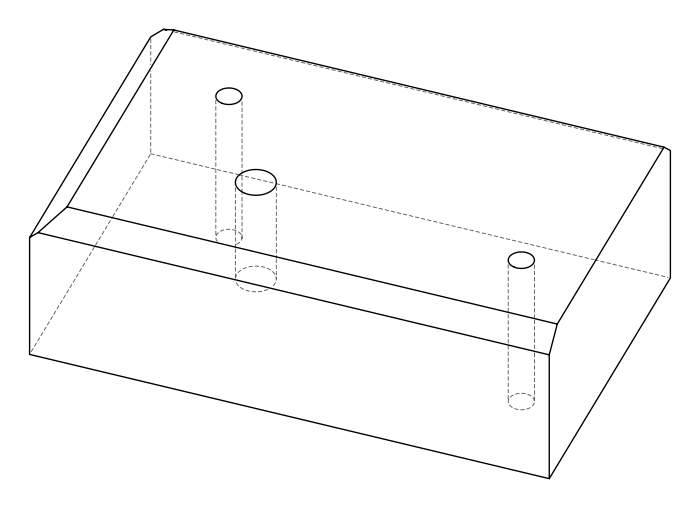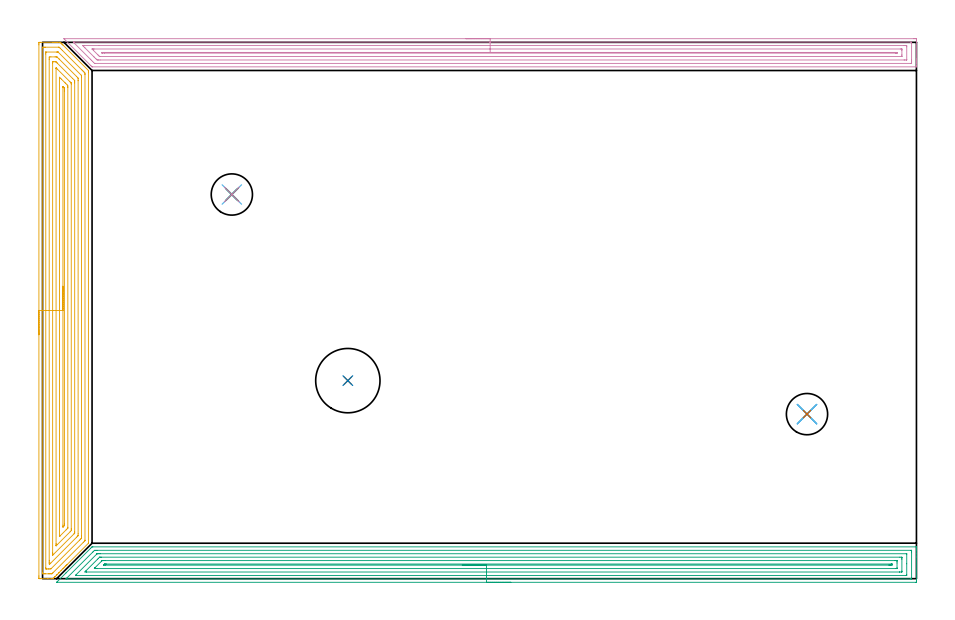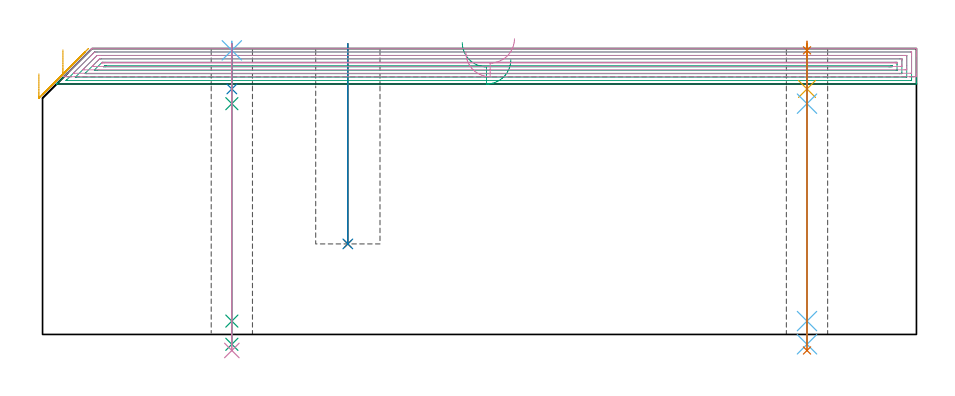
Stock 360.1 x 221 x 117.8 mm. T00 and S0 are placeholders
(PLAN: 13 operations, 9 tool changes, 47.7 min)
(1 INDEXABLE_INSERT_DRILL_BLIND_HOLE_FROM_SOLID | STEP1POCKET | NXT0302_005 | 0.33 min | 18199 mm3)
(2 DRILL_TO_ENLARGE_BLIND_HOLE | STEP1POCKET | UGT0301_380 | 0.33 min | 26166 mm3)
(3 AREA_MILL | FG_CHAMFER_SURFACE | UGT0205_001 | 16.86 min | 38234 mm3)
(4 AREA_MILL_1 | FG_CHAMFER_SURFACE_1 | UGT0205_001 | 14 min | 24032 mm3)
(5 AREA_MILL_2 | FG_CHAMFER_SURFACE_2 | UGT0205_001 | 13.82 min | 43562 mm3)
(6 SPOT_DRILL | STEP1HOLE | NXT0321_9005460120000 | 0.03 min | 5 mm3)
(7 SPOT_DRILL_1 | STEP1HOLE_1 | NXT0321_9005460120000 | 0.03 min | 8 mm3)
(8 DRILL_BLIND_HOLE_INTO_CENTER | STEP1HOLE | NXT0301_082 | 0.08 min | 1470 mm3)
(9 GUN_DRILL_THROUGH_HOLE | STEP1HOLE | UGT0307_008 | 0.59 min | 9702 mm3)
(10 DRILL_TO_ENLARGE_THROUGH_HOLE | STEP1HOLE | UGT0301_044 | 0.51 min | 15520 mm3)
(11 DRILL_BLIND_HOLE_INTO_CENTER_1 | STEP1HOLE_1 | NXT0301_082 | 0.08 min | 1469 mm3)
(12 GUN_DRILL_THROUGH_HOLE_1 | STEP1HOLE_1 | UGT0307_008 | 0.59 min | 9715 mm3)
(13 DRILL_TO_ENLARGE_THROUGH_HOLE_1 | STEP1HOLE_1 | UGT0301_044 | 0.51 min | 15511 mm3)
(TOOL NXT0302_005 | Index. Insert Drill 17mm [880-D1700L20-05] | D17 PA176 FL85 Z2)
(TOOL UGT0301_380 | Twist Drill Flat Bottom 26.5 mm | D26.5 PA180 FL165 Z2)
(TOOL UGT0205_001 | Chamfer Mill 20 x 3 x 45 deg. | D20 FL50 Z2)
(TOOL NXT0321_9005460120000 | NC Spot Drill, 142deg, 12mm, Carbide, Uncoated | D12 PA142 FL30 Z2)
(TOOL NXT0301_082 | Carbide Drill 11.1mm [860.1-1110-033A1-MM 2214] | D11.1 PA140 FL55 Z2)
(TOOL UGT0307_008 | Gun Drill 11 mm | D11 PA130 FL24 Z1)
(TOOL UGT0301_044 | Twist Drill 17 mm | D17 PA118 FL125 Z2)
(OP 1 INDEXABLE_INSERT_DRILL_BLIND_HOLE_FROM_SOLID)
G17 G21 G94 G90
T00 M6
G54
G17 G0 G90 X125.8 Y81.6 S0 M3
G43 Z127.8 H1
G94 G81 G98 Z37.3 F250. R119.8
G80
M5
M2
(OP 2 DRILL_TO_ENLARGE_BLIND_HOLE)
G17 G21 G94 G90
T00 M6
G54
G17 G0 G90 X125.8 Y81.6 S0 M3
G43 Z127.8 H0
G94 G73 G98 Z37.3 F250. Q20.125 R119.8
G80
M5
M2
(OP 3 AREA_MILL)
G17 G21 G94 G90
T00 M6
G54
G17 G0 G90 X192.95 Y-1.5 S1061 M3
G43 Z127.8 H0
Z113.2
G94 G1 X192.912 Z112.328 F250.
X192.798 Z111.463
X192.609 Z110.612
X192.347 Z109.78
X192.013 Z108.974
X191.61 Z108.2
X191.141 Z107.464
X190.61 Z106.772
X190.021 Z106.129
X189.378 Z105.54
X188.686 Z105.008
X187.95 Z104.54
X187.176 Z104.137
X186.37 Z103.803
X185.538 Z103.541
X184.686 Z103.352
X183.821 Z103.238
X182.95 Z103.2
X5.913
X5.828 Y-1.495 Z103.203
X5.818 Y-1.493 Z103.205
X5.828 Y-1.471 Z103.227
X9.664 Y2.365 Z107.064
X19.831 Y12.532 Z117.231
X20.391 Y13.092 Z117.789
X20.403 Y13.093 Z117.79
X20.725 Y13.1 Z117.8
X359.923
X360.09 Y13.097 Z117.788
X360.093 Y13.039 Z117.731
X360.1 Y12.619 Z117.318
Y12.31 Z117.01
Y11.601 Z116.296
Y10.354 Z115.051
Y8.924 Z113.619
Y-0.894 Z103.804
X360.098 Y-1.165 Z103.533
X360.09 Y-1.492 Z103.206
X359.763 Y-1.499 Z103.199
X182.95 Y-1.5 Z103.2
Y-0.086 Z104.614
X9.999 Y-0.085 Z104.615
X9.915 Y-0.084 Z104.616
X9.747 Y-0.079 Z104.621
X9.689 Y-0.071 Z104.629
X9.711 Y-0.045 Z104.655
X9.751 Y-0.001 Z104.699
X9.874 Y0.124 Z104.824
X9.999 Y0.25 Z104.95
X20.725 Y10.975 Z115.675
X21.041 Y11.286 Z115.986
X21.363 Y11.601 Z116.301
X21.455 Y11.679 Z116.379
X21.537 Y11.683 Z116.383
X21.619 Y11.684 Z116.384
X22.428 Y11.686 Z116.386
X357.773
X357.942 Y11.684 Z116.384
X358.054 Y11.681 Z116.381
X358.09 Y11.679 Z116.379
X358.093 Y11.675 Z116.375
X358.096 Y11.66 Z116.36
X358.098 Y11.601 Z116.301
X358.1 Y11.19 Z115.89
Y10.709 Z115.409
Y0.48 Z105.18
X358.096 Y-0.001 Z104.699
X358.093 Y-0.052 Z104.648
X358.091 Y-0.072 Z104.628
X358.025 Y-0.079 Z104.621
X357.857 Y-0.084 Z104.616
X357.772 Y-0.085 Z104.615
X182.95 Y-0.086 Z104.614
Y1.328 Z106.028
X14.03 Y1.329 Z106.029
X13.621 Y1.33 Z106.03
X13.575 Y1.332 Z106.032
X13.557 Y1.335 Z106.035
X13.549 Y1.34 Z106.04
X13.554 Y1.35 Z106.05
X13.56 Y1.359 Z106.059
X13.575 Y1.375 Z106.075
X13.779 Y1.58 Z106.28
X22.264 Y10.064 Z114.764
X22.349 Y10.147 Z114.847
X22.418 Y10.211 Z114.911
X22.463 Y10.252 Z114.952
X22.513 Y10.264 Z114.964
X22.953 Y10.269 Z114.969
X23.406 Y10.271 Z114.971
X23.844
X355.9
X356.052 Y10.27 Z114.97
X356.077 Y10.268 Z114.968
X356.085 Y10.266 Z114.966
X356.09 Y10.253 Z114.953
X356.095 Y10.148 Z114.848
X356.099 Y10.015 Z114.715
X356.1 Y6.147 Z110.847
X356.099 Y1.586 Z106.286
X356.093 Y1.385 Z106.085
X356.09 Y1.335 Z106.035
X356.07 Y1.333 Z106.033
X356.014 Y1.331 Z106.031
X355.9 Y1.329 Z106.029
X182.95 Y1.328 Z106.028
Y2.743 Z107.443
X18.044
X17.975 Y2.745 Z107.445
X17.423 Y2.762 Z107.462
X17.686 Y3.033 Z107.733
X17.836 Y3.185 Z107.885
X22.68 Y8.031 Z112.731
X23.043 Y8.394 Z113.094
X23.406 Y8.753 Z113.453
X23.495 Y8.835 Z113.535
X23.528 Y8.85 Z113.55
X23.577 Y8.853 Z113.553
X23.68 Y8.855 Z113.555
X23.887 Y8.857 Z113.557
X24.3
X353.286
X354.053 Y8.85 Z113.55
X354.09 Y8.848 Z113.548
X354.093 Y8.801 Z113.501
X354.097 Y8.693 Z113.393
X354.099 Y8.477 Z113.177
X354.1 Y8.044 Z112.744
X354.099 Y3.129 Z107.829
X354.097 Y2.909 Z107.609
X354.093 Y2.799 Z107.499
X354.09 Y2.751 Z107.451
X354.04 Y2.749 Z107.449
X353.219 Y2.743 Z107.443
X353.152
X182.95
Y4.157 Z108.857
X22.513
X21.922 Y4.158 Z108.858
X21.619 Y4.16 Z108.86
X21.331 Y4.164 Z108.864
X21.565 Y4.461 Z109.161
X21.59 Y4.49 Z109.19
X21.619 Y4.52 Z109.22
X24.3 Y7.202 Z111.902
X24.471 Y7.366 Z112.066
X24.533 Y7.423 Z112.123
X24.561 Y7.436 Z112.136
X24.595 Y7.438 Z112.138
X24.891 Y7.442 Z112.142
X25.194 Y7.443 Z112.143
X25.783
X351.127
X351.431 Y7.442 Z112.142
X352.025 Y7.439 Z112.139
X352.073 Y7.436 Z112.136
X352.09 Y7.427 Z112.127
X352.096 Y7.367 Z112.067
X352.098 Y7.139 Z111.839
X352.1 Y6.471 Z111.171
Y4.461 Z109.161
X352.099 Y4.294 Z108.994
X352.098 Y4.211 Z108.911
X352.094 Y4.17 Z108.87
X352.091 Y4.165 Z108.865
X352.08 Y4.162 Z108.862
X352.041 Y4.159 Z108.859
X351.736 Y4.157 Z108.857
X182.95
Y5.571 Z110.271
X25.869 Y5.572 Z110.272
X25.327 Y5.576 Z110.276
X25.194 Y5.578 Z110.278
X25.183 Y5.624 Z110.324
X25.194 Y5.642 Z110.342
X25.499 Y5.942 Z110.642
X25.557 Y5.997 Z110.697
X25.601 Y6.022 Z110.722
X25.66 Y6.024 Z110.724
X25.907 Y6.027 Z110.727
X26.088 Y6.028 Z110.728
X26.306 Y6.029 Z110.729
X349.644
X349.863 Y6.027 Z110.727
X350.019 Y6.024 Z110.724
X350.089 Y6.022 Z110.722
X350.091 Y5.981 Z110.681
X350.096 Y5.795 Z110.495
X350.09 Y5.579 Z110.279
X349.644 Y5.574 Z110.274
X349.425 Y5.572 Z110.272
X348.968 Y5.571 Z110.271
X348.75
X182.95
X182.078 Z110.309
X181.213 Z110.423
X180.362 Z110.612
X179.53 Z110.874
X178.724 Z111.208
X177.95 Z111.611
X177.214 Z112.08
X176.522 Z112.611
X175.879 Z113.2
X175.289 Z113.843
X174.758 Z114.535
X174.29 Z115.271
X173.887 Z116.045
X173.553 Z116.851
X173.291 Z117.683
X173.102 Z118.535
X172.988 Z119.399
X172.95 Z120.271
G0 Z127.8
M5
M2
(OP 4 AREA_MILL_1)
G17 G21 G94 G90
T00 M6
G54
G17 G0 G90 X174.45 Y222.5 S1061 M3
G43 Z127.8 H0
Z116.2
G94 G1 X174.488 Z115.328 F250.
X174.602 Z114.464
X174.791 Z113.612
X175.053 Z112.78
X175.387 Z111.974
X175.79 Z111.2
X176.259 Z110.464
X176.79 Z109.772
X177.379 Z109.129
X178.022 Z108.54
X178.714 Z108.009
X179.45 Z107.54
X180.224 Z107.137
X181.03 Z106.803
X181.862 Z106.541
X182.714 Z106.352
X183.578 Z106.238
X184.45 Z106.2
X358.988
X359.486 Y222.498 Z106.202
X359.979 Y222.494 Z106.204
X360.091 Y222.492 Z106.206
X360.096 Y222.007 Z106.691
X360.1 Y221.399 Z107.299
Y214.047 Z114.648
Y213.493 Z115.204
Y213.162 Z115.534
Y212.609 Z116.087
Y212.278 Z116.417
Y211.269 Z117.431
X360.092 Y210.918 Z117.773
X360.09 Y210.903 Z117.788
X359.933 Y210.9 Z117.8
X20.577
X20.405 Y210.904 Z117.789
X20.381 Y210.922 Z117.772
X20.218 Y211.081 Z117.617
X19.907 Y211.393 Z117.307
X8.967 Y222.333 Z106.365
X8.858 Y222.449 Z106.249
X8.818 Y222.494 Z106.204
X8.942 Y222.499 Z106.201
X8.967 Y222.5 Z106.2
X184.45
Y221.086 Z107.614
X357.7 Y221.085 Z107.615
X357.738 Y221.084 Z107.616
X358.09 Y221.071 Z107.629
X358.094 Y220.964 Z107.736
X358.099 Y220.728 Z107.972
X358.1 Y213.651 Z115.049
Y213.162 Z115.538
X358.099 Y212.768 Z115.932
X358.092 Y212.371 Z116.329
X358.09 Y212.323 Z116.377
X358.073 Y212.321 Z116.379
X358.021 Y212.317 Z116.383
X357.914 Y212.315 Z116.385
X357.7 Y212.314 Z116.386
X21.879 Y212.315 Z116.385
X21.457 Y212.321 Z116.379
X21.023 Y212.734 Z115.966
X20.589 Y213.162 Z115.538
X20.13 Y213.619 Z115.081
X19.703 Y214.047 Z114.653
X12.986 Y220.764 Z107.936
X12.783 Y220.972 Z107.728
X12.705 Y221.056 Z107.644
X12.685 Y221.079 Z107.621
X12.714 Y221.081 Z107.619
X12.804 Y221.084 Z107.616
X12.986 Y221.086 Z107.614
X13.023
X184.45
Y219.672 Z109.028
X355.021 Y219.671 Z109.029
X355.594 Y219.67 Z109.03
X355.914 Y219.667 Z109.033
X356.02 Y219.664 Z109.036
X356.09 Y219.654 Z109.046
X356.094 Y219.537 Z109.163
X356.098 Y219.353 Z109.347
X356.1 Y219.17 Z109.53
X356.099 Y213.863 Z114.837
X356.096 Y213.801 Z114.899
X356.09 Y213.753 Z114.947
X356.086 Y213.735 Z114.965
X356.073 Y213.734 Z114.966
X355.914 Y213.731 Z114.969
X355.342 Y213.729 Z114.971
X355.021 Y213.728 Z114.972
X23.702 Y213.729 Z114.971
X23.129 Y213.73 Z114.97
X22.809 Y213.732 Z114.968
X22.493 Y213.735 Z114.965
X22.163 Y214.047 Z114.653
X21.916 Y214.285 Z114.415
X21.268 Y214.931 Z113.769
X21.023 Y215.176 Z113.524
X17.451 Y218.748 Z109.952
X16.848 Y219.353 Z109.347
X16.558 Y219.648 Z109.052
X16.551 Y219.666 Z109.034
X16.558
X17.131 Y219.671 Z109.029
X23.224 Y219.672 Z109.028
X184.45
Y218.257 Z110.443
X353.449
X353.988 Y218.256 Z110.444
X354.043 Y218.254 Z110.446
X354.08 Y218.251 Z110.449
X354.09 Y218.245 Z110.455
X354.093 Y218.222 Z110.478
X354.098 Y218.019 Z110.681
X354.1 Y217.612 Z111.088
Y215.816 Z112.884
X354.097 Y215.387 Z113.313
X354.092 Y215.174 Z113.526
X354.09 Y215.152 Z113.548
X354.069 Y215.149 Z113.551
X354.011 Y215.145 Z113.555
X353.914 Y215.143 Z113.557
X23.702
X23.605 Y215.144 Z113.556
X23.546 Y215.147 Z113.553
X23.517 Y215.149 Z113.551
X23.491 Y215.17 Z113.53
X23.269 Y215.385 Z113.315
X22.833 Y215.816 Z112.884
X21.023 Y217.625 Z111.075
X20.635 Y218.017 Z110.683
X20.447 Y218.211 Z110.489
X20.411 Y218.25 Z110.45
X20.432 Y218.253 Z110.447
X20.488 Y218.255 Z110.445
X21.023 Y218.257 Z110.443
X21.237
X184.45
Y216.843 Z111.857
X351.593 Y216.842 Z111.858
X351.882 Y216.839 Z111.861
X352.073 Y216.836 Z111.864
X352.091 Y216.829 Z111.871
X352.094 Y216.819 Z111.881
X352.097 Y216.792 Z111.908
X352.099 Y216.7 Z112.
X352.097 Y216.619 Z112.081
X352.094 Y216.58 Z112.12
X352.091 Y216.566 Z112.134
X352.026 Y216.564 Z112.136
X351.738 Y216.559 Z112.141
X351.593 Y216.557 Z112.143
X351.449
X25.489
X24.738 Y216.559 Z112.141
X24.596 Y216.562 Z112.138
X24.552 Y216.564 Z112.136
X24.504 Y216.606 Z112.094
X24.402 Y216.7 Z112.
X24.337 Y216.767 Z111.933
X24.29 Y216.82 Z111.88
X24.28 Y216.837 Z111.863
X24.307 Y216.838 Z111.862
X24.452 Y216.842 Z111.858
X24.596 Y216.843 Z111.857
X25.344
X184.45
X185.322 Z111.895
X186.187 Z112.009
X187.038 Z112.198
X187.87 Z112.46
X188.676 Z112.794
X189.45 Z113.197
X190.186 Z113.665
X190.878 Z114.196
X191.521 Z114.786
X192.11 Z115.429
X192.642 Z116.121
X193.11 Z116.857
X193.513 Z117.631
X193.847 Z118.437
X194.109 Z119.269
X194.298 Z120.12
X194.412 Z120.985
X194.45 Z121.857
G0 Z127.8
M5
M2
(OP 5 AREA_MILL_2)
G17 G21 G94 G90
T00 M6
G54
G17 G0 G90 X-1.5 Y100.5 S1061 M3
G43 Z127.8 H0
Z107.4
G94 G1 Y100.538 Z106.528 F250.
Y100.652 Z105.663
Y100.841 Z104.812
Y101.103 Z103.98
Y101.437 Z103.174
Y101.84 Z102.4
Y102.309 Z101.664
Y102.84 Z100.972
Y103.429 Z100.329
Y104.072 Z99.74
Y104.764 Z99.208
Y105.5 Z98.74
Y106.274 Z98.337
Y107.08 Z98.003
Y107.912 Z97.741
Y108.764 Z97.552
Y109.628 Z97.438
Y110.5 Z97.4
Y219.975
X-1.499 Y220.382 Z97.401
X-1.495 Y220.863 Z97.403
X-1.492 Y220.991 Z97.406
X-1.019 Y221. Z97.878
X4.282 Z103.176
X4.827 Z103.724
X5.166 Z104.062
X5.71 Z104.606
X6.049 Z104.944
X6.866 Z105.765
X6.933 Z105.831
X7.29 Y220.999 Z106.188
X7.323 Y220.978 Z106.222
X7.524 Y220.776 Z106.424
X7.621 Y220.68 Z106.52
X7.816 Y220.485 Z106.712
X7.918 Y220.382 Z106.818
X8.008 Y220.292 Z106.908
X8.111 Y220.191 Z107.007
X8.216 Y220.084 Z107.116
X8.299 Y220.001 Z107.199
X8.405 Y219.896 Z107.302
X18.861 Y209.439 Z117.761
X18.897 Y209.396 Z117.787
X18.9 Y208.768 Z117.8
Y14.912
X18.897 Y14.604 Z117.786
X18.87 Y14.569 Z117.768
X10.173 Y5.871 Z109.069
X10.069 Y5.769 Z108.969
X9.98 Y5.68 Z108.88
X9.878 Y5.576 Z108.774
X9.778 Y5.478 Z108.677
X9.683 Y5.383 Z108.582
X9.584 Y5.282 Z108.48
X9.142 Y4.841 Z108.041
X8.7 Y4.398 Z107.596
X8.492 Y4.191 Z107.391
X8.444 Y4.144 Z107.344
X7.816 Y3.515 Z106.713
X7.589 Y3.289 Z106.489
X6.933 Y2.631 Z105.829
X6.733 Y2.433 Z105.633
X6.705 Y2.405 Z105.605
X6.049 Y1.748 Z104.946
X5.878 Y1.578 Z104.778
X5.811 Y1.511 Z104.711
X5.166 Y0.865 Z104.063
X5.117 Y0.816 Z104.015
X4.918 Y0.618 Z103.817
X4.577 Y0.276 Z103.474
X4.47 Y0.171 Z103.368
X4.299 Y0.01 Z103.198
X4.282 Y0.009 Z103.182
X3.604 Y0. Z102.504
X2.176 Z101.073
X-0.747 Z98.149
X-1.019 Y0.001 Z97.877
X-1.231 Y0.004 Z97.665
X-1.491 Y0.009 Z97.405
X-1.494 Y0.138 Z97.403
X-1.498 Y0.618 Z97.402
X-1.5 Y1.104 Z97.4
Y110.5
X-0.086 Z98.814
X-0.085 Y218.806 Z98.815
X-0.084 Y218.911 Z98.816
X-0.082 Y218.963 Z98.818
X-0.08 Y218.982 Z98.82
X-0.052 Y218.99 Z98.848
X0.35 Y218.998 Z99.25
X0.748 Y218.999 Z99.648
X1.231 Y219. Z100.131
X6.534 Y218.998 Z105.434
X6.733 Y218.994 Z105.633
X6.831 Y218.99 Z105.731
X6.933 Y218.906 Z105.833
X7.252 Y218.595 Z106.152
X7.816 Y218.033 Z106.716
X8.148 Y217.702 Z107.048
X16.189 Y209.662 Z115.089
X16.652 Y209.196 Z115.552
X17.073 Y208.768 Z115.973
X17.479 Y208.342 Z116.379
X17.485 Y207.926 Z116.385
Y207.875
Y15.856
X17.479 Y15.651 Z116.379
X17.448 Y15.61 Z116.348
X17.316 Y15.472 Z116.216
X17.15 Y15.302 Z116.05
X16.762 Y14.912 Z115.662
X4.255 Y2.405 Z103.155
X3.966 Y2.12 Z102.866
X3.883 Y2.041 Z102.783
X3.851 Y2.013 Z102.751
X3.793 Y2.006 Z102.693
X3.399 Y2.002 Z102.299
X2.915 Y2. Z101.815
X2.515 Z101.415
X1.148 Z100.048
X0.748 Y2.001 Z99.648
X0.262 Y2.003 Z99.162
X0.03 Y2.01 Z98.93
X-0.079 Y2.016 Z98.821
X-0.085 Y2.354 Z98.815
Y2.405
X-0.086 Y110.5 Z98.814
X1.328 Z100.228
X1.329 Y216.221 Z100.229
X1.332 Y216.809 Z100.232
X1.334 Y216.961 Z100.234
X1.335 Y216.99 Z100.235
X1.379 Y216.994 Z100.279
X1.444 Y216.999 Z100.344
X5.86 Y217. Z104.76
X6.049 Y216.999 Z104.949
X6.239 Y216.996 Z105.139
X6.364 Y216.991 Z105.264
X6.402 Y216.987 Z105.302
X6.419 Y216.974 Z105.319
X6.454 Y216.943 Z105.354
X6.592 Y216.809 Z105.492
X15.929 Y207.471 Z114.829
X16.01 Y207.388 Z114.91
X16.048 Y207.345 Z114.948
X16.065 Y207.324 Z114.965
X16.066 Y207.288 Z114.966
X16.07 Y206.982 Z114.97
X16.071 Y206.676 Z114.971
Y17.592
X16.069 Y17.287 Z114.969
X16.064 Y16.698 Z114.964
X15.927 Y16.538 Z114.827
X15.768 Y16.373 Z114.668
X15.488 Y16.089 Z114.388
X15.206 Y15.805 Z114.106
X3.591 Y4.191 Z102.491
X3.492 Y4.097 Z102.392
X3.399 Y4.01 Z102.299
X2.703 Y4.001 Z101.603
X2.515 Z101.415
X1.82 Z100.72
X1.632 Y4.004 Z100.532
X1.443 Y4.01 Z100.343
X1.335 Y4.017 Z100.235
X1.332 Y4.09 Z100.232
X1.331 Y4.191 Z100.231
X1.329 Y4.497 Z100.229
X1.328 Y110.5 Z100.228
X2.743 Z101.643
Y213.898
X2.744 Y214.128 Z101.644
X2.749 Y214.785 Z101.649
X2.759 Y214.99 Z101.659
X3.42 Y215. Z102.32
X5.187 Z104.087
X5.618 Y214.997 Z104.518
X5.834 Y214.993 Z104.734
X5.939 Y214.99 Z104.839
X6.049 Y214.89 Z104.949
X6.822 Y214.128 Z105.722
X6.933 Y214.018 Z105.833
X14.001 Y206.95 Z112.901
X14.427 Y206.517 Z113.327
X14.639 Y206.3 Z113.539
X14.65 Y206.088 Z113.55
X14.656 Y205.427 Z113.556
X14.657 Y205.195 Z113.557
X14.656 Y18.485 Z113.556
X14.653 Y17.827 Z113.553
X14.65 Y17.712 Z113.55
X14.538 Y17.592 Z113.438
X14.27 Y17.32 Z113.17
X14.001 Y17.05 Z112.901
X3.399 Y6.449 Z102.299
X3.162 Y6.217 Z102.062
X2.954 Y6.015 Z101.854
X2.753 Y6.01 Z101.653
X2.75 Y6.211 Z101.65
X2.744 Y6.64 Z101.644
X2.743 Y6.871 Z101.643
Y7.535
Y110.5
X4.157 Z103.057
Y212.468
X4.158 Y212.595 Z103.058
X4.163 Y212.849 Z103.063
X4.167 Y212.991 Z103.067
X4.201 Y212.993 Z103.101
X4.282 Y212.997 Z103.182
X4.515 Y212.999 Z103.415
X5.166 Y213. Z104.066
X5.4 Y212.998 Z104.3
X5.479 Y212.993 Z104.379
X5.498 Y212.99 Z104.398
X5.593 Y212.901 Z104.493
X5.73 Y212.769 Z104.63
X5.941 Y212.561 Z104.841
X6.049 Y212.453 Z104.949
X12.414 Y206.088 Z111.314
X13.118 Y205.381 Z112.018
X13.209 Y205.285 Z112.109
X13.23 Y205.26 Z112.13
X13.236 Y205.235 Z112.136
X13.239 Y205.195 Z112.139
X13.242 Y205.07 Z112.142
X13.243 Y204.302 Z112.143
Y19.252
X13.241 Y19.125 Z112.141
X13.236 Y18.872 Z112.136
X13.23 Y18.74 Z112.13
X13.199 Y18.705 Z112.099
X13.118 Y18.618 Z112.018
X13.053 Y18.551 Z111.953
X12.987 Y18.485 Z111.887
X4.612 Y10.112 Z103.512
X4.282 Y9.787 Z103.182
X4.162 Y9.673 Z103.062
X4.16 Y9.675 Z103.06
X4.158 Y9.677 Z103.058
X4.157 Y10.445 Z103.057
Y10.572
Y110.5
X5.571 Z104.471
X5.572 Y210.145 Z104.472
X5.573 Y210.307 Z104.473
X5.576 Y210.435 Z104.476
X5.577 Y210.459 Z104.477
X5.618 Y210.423 Z104.518
X5.713 Y210.333 Z104.613
X6.049 Y210.002 Z104.949
X11.351 Y204.701 Z110.251
X11.746 Y204.302 Z110.646
X11.804 Y204.237 Z110.704
X11.822 Y204.207 Z110.722
X11.824 Y204.18 Z110.724
X11.827 Y204.06 Z110.727
X11.829 Y203.818 Z110.729
X11.828 Y20.682 Z110.728
X11.826 Y20.272 Z110.726
X11.823 Y19.794 Z110.723
X11.43 Y19.378 Z110.33
X11.39 Y19.338 Z110.29
X6.049 Y13.997 Z104.949
X5.611 Y13.568 Z104.511
X5.593 Y13.552 Z104.493
X5.577 Y13.548 Z104.477
X5.575 Y13.563 Z104.475
X5.573 Y13.606 Z104.473
X5.571 Y14.018 Z104.471
Y14.502
Y110.5
X6.985 Z105.885
Y206.088
X6.987 Y206.461 Z105.887
X6.989 Y206.554 Z105.889
X6.992 Y206.596 Z105.892
X6.993 Y206.598 Z105.893
X7.01 Y206.585 Z105.91
X7.103 Y206.496 Z106.003
X7.514 Y206.088 Z106.414
X7.816 Y205.787 Z106.716
X9.301 Y204.302 Z108.201
X9.584 Y204.019 Z108.484
X10.19 Y203.408 Z109.09
X10.395 Y203.196 Z109.295
X10.408 Y202.988 Z109.308
X10.414 Y202.569 Z109.314
Y202.515
Y21.165
X10.411 Y20.955 Z109.311
X10.408 Y20.852 Z109.308
X10.399 Y20.808 Z109.299
X10.367 Y20.773 Z109.267
X10.171 Y20.571 Z109.071
X9.874 Y20.272 Z108.774
X9.728 Y20.125 Z108.628
X7.195 Y17.592 Z106.095
X7.113 Y17.51 Z106.013
X7.062 Y17.461 Z105.962
X7.012 Y17.416 Z105.912
X6.996 Y17.404 Z105.896
X6.992 Y17.405 Z105.892
X6.99 Y17.444 Z105.89
X6.986 Y17.538 Z105.886
X6.985 Y110.5 Z105.885
X8.4 Z107.3
Y202.515
X8.402 Y202.667 Z107.302
X8.404 Y202.718 Z107.304
X8.405 Y202.729 Z107.305
X8.419 Y202.723 Z107.319
X8.491 Y202.656 Z107.391
X8.638 Y202.515 Z107.538
X8.7 Y202.453 Z107.6
X8.905 Y202.245 Z107.805
X8.955 Y202.191 Z107.855
X8.978 Y202.163 Z107.878
X8.993 Y202.125 Z107.893
X8.996 Y201.925 Z107.896
X8.999 Y201.622 Z107.899
X9. Y201.318 Z107.9
Y200.728
Y22.649
X8.996 Y22.058 Z107.896
X8.993 Y21.908 Z107.893
X8.985 Y21.843 Z107.885
X8.95 Y21.806 Z107.85
X8.7 Y21.55 Z107.6
X8.508 Y21.359 Z107.408
X8.462 Y21.318 Z107.362
X8.406 Y21.271 Z107.306
X8.402 Y21.343 Z107.302
X8.401 Y21.391 Z107.301
X8.4 Y21.469 Z107.3
Y22.058
Y110.5
Y111.372 Z107.338
Y112.237 Z107.451
Y113.088 Z107.64
Y113.92 Z107.903
Y114.726 Z108.236
Y115.5 Z108.639
Y116.236 Z109.108
Y116.928 Z109.639
Y117.571 Z110.228
Y118.16 Z110.872
Y118.692 Z111.564
Y119.16 Z112.3
Y119.563 Z113.073
Y119.897 Z113.879
Y120.159 Z114.711
Y120.348 Z115.563
Y120.462 Z116.428
Y120.5 Z117.3
G0 Z127.8
M5
M2
(OP 6 SPOT_DRILL)
G17 G21 G94 G90
T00 M6
G54
G17 G0 G90 X78. Y158.3 S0 M3
G43 Z127.8 H0
G94 G81 G98 Z117.068 F250. R120.8
G80
M5
M2
(OP 7 SPOT_DRILL_1)
G17 G21 G94 G90
T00 M6
G54
G17 G0 G90 X315. Y67.8 S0 M3
G43 Z127.8 H0
G94 G81 G98 Z117.068 F250. R120.8
G80
M5
M2
(OP 8 DRILL_BLIND_HOLE_INTO_CENTER)
G17 G21 G94 G90
T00 M6
G54
G17 G0 G90 X78. Y158.3 S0 M3
G43 Z127.8 H1
G94 G81 G98 Z101.15 F250. R119.8
G80
M5
M2
(OP 9 GUN_DRILL_THROUGH_HOLE)
G17 G21 G94 G90
T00 M6
G54
G17 G0 G90 X78. Y158.3 M8
G43 Z127.8 H0
Z113.989
S716 M3
G94 G1 Z95.087 F125. M26
G4 X.084
Z5.5 F250.
G4 X.084
Z-4.065 F125.
G4 X.084
M5
M9
G0 Z113.989
Z127.8
M2
(OP 10 DRILL_TO_ENLARGE_THROUGH_HOLE)
G17 G21 G94 G90
T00 M6
G54
G17 G0 G90 X78. Y158.3 S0 M3
G43 Z127.8 H0
G94 G73 G98 Z-6.607 F250. Q15.551 R119.8
G80
M5
M2
(OP 11 DRILL_BLIND_HOLE_INTO_CENTER_1)
G17 G21 G94 G90
T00 M6
G54
G17 G0 G90 X315. Y67.8 S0 M3
G43 Z127.8 H1
G94 G81 G98 Z101.15 F250. R119.8
G80
M5
M2
(OP 12 GUN_DRILL_THROUGH_HOLE_1)
G17 G21 G94 G90
T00 M6
G54
G17 G0 G90 X315. Y67.8 M8
G43 Z127.8 H0
Z113.989
S716 M3
G94 G1 Z95.087 F125. M26
G4 X.084
Z5.5 F250.
G4 X.084
Z-4.065 F125.
G4 X.084
M5
M9
G0 Z113.989
Z127.8
M2
(OP 13 DRILL_TO_ENLARGE_THROUGH_HOLE_1)
G17 G21 G94 G90
T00 M6
G54
G17 G0 G90 X315. Y67.8 S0 M3
G43 Z127.8 H0
G94 G73 G98 Z-6.607 F250. Q15.551 R119.8
G80
M5
M2
